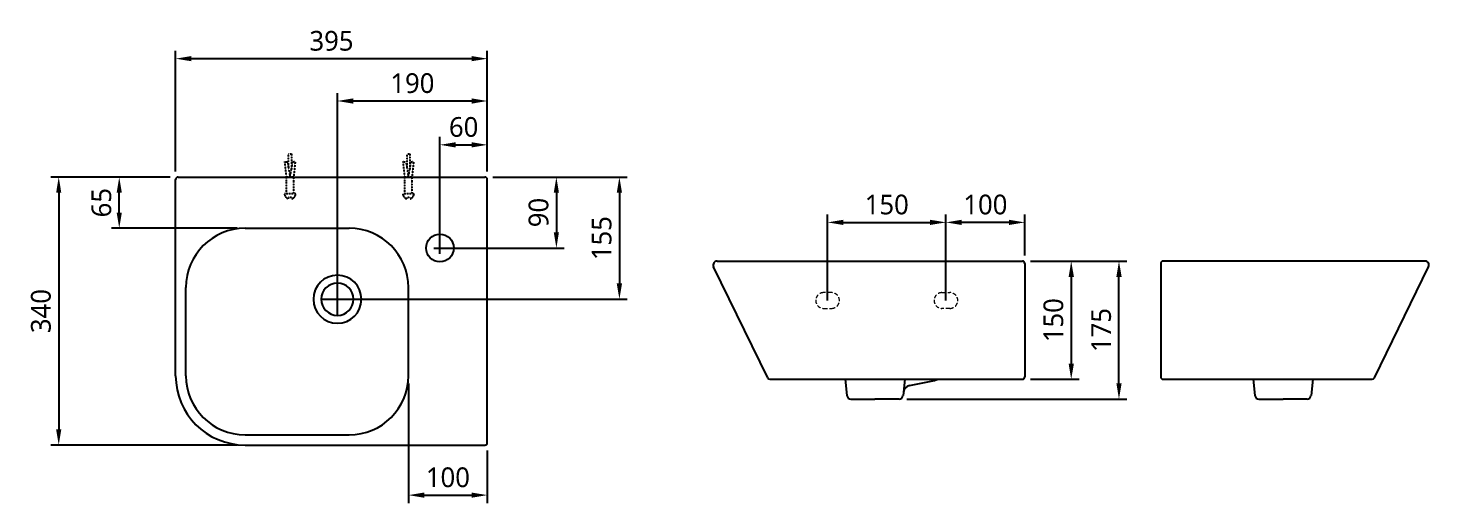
# Model space of a CAD drawing. Extents: x 189 to 5526, y -51 to 2049.
# Drawn here: x 3751 to 5526, y 785 to 1387 of the extents above; entities that cross this region are included whole.
import ezdxf

# ---------------------------------------------------------------- set-up
doc = ezdxf.new("R2010")
doc.units = 0
doc.header["$LTSCALE"] = 20
doc.header["$MEASUREMENT"] = 0
doc.linetypes.add('HIDDEN', pattern=[0.375, 0.25, -0.125])
doc.linetypes.add('HIDDEN2', pattern=[0.1875, 0.125, -0.0625])
doc.layers.get('0').update_dxf_attribs({"linetype": 'CONTINUOUS'})
doc.layers.get('DEFPOINTS').update_dxf_attribs({"linetype": 'CONTINUOUS'})
doc.layers.add('2', color=2, linetype='HIDDEN2', lineweight=9)
doc.layers.add('3', color=3, linetype='CONTINUOUS')
doc.styles.get("Standard").update_dxf_attribs({"font": 'NanumGothic.ttf'})
doc.dimstyles.get("Standard").update_dxf_attribs({"dimtxt": 25, "dimasz": 20, "dimexe": 10, "dimexo": 10, "dimgap": 10, "dimtad": 1, "dimdec": 0, "dimzin": 0, "dimdsep": 46, "dimtxsty": 'Standard', "dimcen": 0, "dimclrd": 3, "dimclre": 3, "dimclrt": 2, "dimadec": 0, "dimazin": 0, "dimtfac": 1, "dimtdec": 0, "dimtmove": 0, "dimatfit": 3, "dimfxl": 1, "dimtolj": 1, "dimtzin": 0, "dimarcsym": 0})

# ---------------------------------------------------------------- blocks, each defined once
blk = doc.blocks.new('*D36')
at = {"color": 3, "lineweight": -2, "transparency": 16777216}
for p, q in [((3931, 1198.2), (3779.8, 1198.2)), ((3789.8, 1178.2), (3789.8, 878.2)), ((4016, 858.2), (3779.8, 858.2))]:
    blk.add_line(p, q, dxfattribs=at)
at = {"color": 3, "transparency": 16777216}
for points in [[(3786.5, 1178.2), (3793.1, 1178.2), (3789.8, 1198.2)], [(3786.5, 878.2), (3793.1, 878.2), (3789.8, 858.2)]]:
    blk.add_solid(points, dxfattribs=at)
at = {"layer": 'DEFPOINTS', "color": 0, "transparency": 16777216}
for p in [(3941, 1198.2), (3789.8, 858.2), (4026, 858.2)]:
    blk.add_point(p, dxfattribs=at)
at = {"color": 2, "transparency": 16777216, "insert": (3767.3, 1028.2), "char_height": 25, "attachment_point": 5, "rotation": 90}
blk.add_mtext('\\A1;340', dxfattribs=at)
blk = doc.blocks.new('*D37')
at = {"color": 3, "lineweight": -2, "transparency": 16777216}
for p, q in [((3938, 1205.2), (3938, 1358.4)), ((4333, 1205.2), (4333, 1358.4)), ((3958, 1348.4), (4313, 1348.4))]:
    blk.add_line(p, q, dxfattribs=at)
at = {"color": 3, "transparency": 16777216}
for points in [[(3958, 1351.7), (3958, 1345.1), (3938, 1348.4)], [(4313, 1351.7), (4313, 1345.1), (4333, 1348.4)]]:
    blk.add_solid(points, dxfattribs=at)
at = {"layer": 'DEFPOINTS', "color": 0, "transparency": 16777216}
for p in [(4333, 1348.4), (3938, 1195.2), (4333, 1195.2)]:
    blk.add_point(p, dxfattribs=at)
at = {"color": 2, "transparency": 16777216, "insert": (4135.5, 1370.9), "char_height": 25, "attachment_point": 5}
blk.add_mtext('\\A1;395', dxfattribs=at)
blk = doc.blocks.new('A$C0a7cf068')
at = {"color": 7, "linetype": 'HIDDEN2'}
blk.add_line((29.6, 11.6), (29.6, 2.6), dxfattribs=at)
at = {"color": 7, "linetype": 'HIDDEN2', "ltscale": 0.05}
for points in [[(18.5, 5.3), (0, 5.3), (0, 8.9), (19.4, 8.9)], [(50.5, 2.6), (34.7, 2.6), (29.6, 2.6), (10, 0.5), (10.3, 4), (29.6, 7.1), (10.3, 10.5), (9.7, 13.6), (29.6, 11.6), (34.7, 11.6), (50.5, 11.6)]]:
    blk.add_lwpolyline(points, dxfattribs=at)
blk.add_lwpolyline([(50.5, 0), (50.5, 14.2, -0.316317), (57.2, 9.5), (55.4, 9.5), (55.4, 4.7), (57.2, 4.7, -0.316317)], format="xyb", close=True, dxfattribs=at)
blk = doc.blocks.new('*D38')
at = {"color": 3, "lineweight": -2, "transparency": 16777216}
for p, q in [((4340, 1198.2), (4430.5, 1198.2)), ((4420.5, 1178.2), (4420.5, 1128.2)), ((4265.4, 1108.2), (4430.5, 1108.2))]:
    blk.add_line(p, q, dxfattribs=at)
at = {"color": 3, "transparency": 16777216}
for points in [[(4417.2, 1178.2), (4423.8, 1178.2), (4420.5, 1198.2)], [(4417.2, 1128.2), (4423.8, 1128.2), (4420.5, 1108.2)]]:
    blk.add_solid(points, dxfattribs=at)
at = {"layer": 'DEFPOINTS', "color": 0, "transparency": 16777216}
for p in [(4330, 1198.2), (4255.4, 1108.2), (4420.5, 1108.2)]:
    blk.add_point(p, dxfattribs=at)
at = {"color": 2, "transparency": 16777216, "insert": (4398, 1153.2), "char_height": 25, "attachment_point": 5, "rotation": 90}
blk.add_mtext('\\A1;90', dxfattribs=at)
blk = doc.blocks.new('*D39')
at = {"color": 3, "lineweight": -2, "transparency": 16777216}
for p, q in [((4272.9, 1100.7), (4272.9, 1249.1)), ((4333, 1205.2), (4333, 1249.1)), ((4292.9, 1239.1), (4313, 1239.1))]:
    blk.add_line(p, q, dxfattribs=at)
at = {"color": 3, "transparency": 16777216}
for points in [[(4292.9, 1242.4), (4292.9, 1235.7), (4272.9, 1239.1)], [(4313, 1242.4), (4313, 1235.7), (4333, 1239.1)]]:
    blk.add_solid(points, dxfattribs=at)
at = {"layer": 'DEFPOINTS', "color": 0, "transparency": 16777216}
for p in [(4333, 1239.1), (4333, 1195.2), (4272.9, 1090.7)]:
    blk.add_point(p, dxfattribs=at)
at = {"color": 2, "transparency": 16777216, "insert": (4303, 1261.6), "char_height": 25, "attachment_point": 5}
blk.add_mtext('\\A1;60', dxfattribs=at)
blk = doc.blocks.new('*D40')
at = {"color": 3, "lineweight": -2, "transparency": 16777216}
for p, q in [((4143, 1022.7), (4143, 1304.7)), ((4333, 1205.2), (4333, 1304.7)), ((4163, 1294.7), (4313, 1294.7))]:
    blk.add_line(p, q, dxfattribs=at)
at = {"color": 3, "transparency": 16777216}
for points in [[(4163, 1298), (4163, 1291.3), (4143, 1294.7)], [(4313, 1298), (4313, 1291.3), (4333, 1294.7)]]:
    blk.add_solid(points, dxfattribs=at)
at = {"layer": 'DEFPOINTS', "color": 0, "transparency": 16777216}
for p in [(4333, 1294.7), (4333, 1195.2), (4143, 1012.7)]:
    blk.add_point(p, dxfattribs=at)
at = {"color": 2, "transparency": 16777216, "insert": (4238, 1317.2), "char_height": 25, "attachment_point": 5}
blk.add_mtext('\\A1;190', dxfattribs=at)
blk = doc.blocks.new('*D41')
at = {"color": 3, "lineweight": -2, "transparency": 16777216}
for p, q in [((3931, 1198.2), (3856.5, 1198.2)), ((3866.5, 1153.2), (3866.5, 1178.2)), ((4016, 1133.2), (3856.5, 1133.2))]:
    blk.add_line(p, q, dxfattribs=at)
at = {"color": 3, "transparency": 16777216}
for points in [[(3863.2, 1178.2), (3869.8, 1178.2), (3866.5, 1198.2)], [(3863.2, 1153.2), (3869.8, 1153.2), (3866.5, 1133.2)]]:
    blk.add_solid(points, dxfattribs=at)
at = {"layer": 'DEFPOINTS', "color": 0, "transparency": 16777216}
for p in [(3866.5, 1198.2), (3941, 1198.2), (4026, 1133.2)]:
    blk.add_point(p, dxfattribs=at)
at = {"color": 2, "transparency": 16777216, "insert": (3844, 1165.7), "char_height": 25, "attachment_point": 5, "rotation": 90}
blk.add_mtext('\\A1;65', dxfattribs=at)
blk = doc.blocks.new('*D42')
at = {"color": 3, "lineweight": -2, "transparency": 16777216}
for p, q in [((4233, 936.2), (4233, 784.7)), ((4333, 851.2), (4333, 784.7)), ((4253, 794.7), (4313, 794.7))]:
    blk.add_line(p, q, dxfattribs=at)
at = {"color": 3, "transparency": 16777216}
for points in [[(4253, 798), (4253, 791.4), (4233, 794.7)], [(4313, 798), (4313, 791.4), (4333, 794.7)]]:
    blk.add_solid(points, dxfattribs=at)
at = {"layer": 'DEFPOINTS', "color": 0, "transparency": 16777216}
for p in [(4233, 946.2), (4333, 861.2), (4333, 794.7)]:
    blk.add_point(p, dxfattribs=at)
at = {"color": 2, "transparency": 16777216, "insert": (4283, 817.2), "char_height": 25, "attachment_point": 5}
blk.add_mtext('\\A1;100', dxfattribs=at)
blk = doc.blocks.new('*D43')
at = {"color": 3, "lineweight": -2, "transparency": 16777216}
for p, q in [((4340, 1198.2), (4510.4, 1198.2)), ((4500.4, 1178.2), (4500.4, 1063.2)), ((4122.5, 1043.2), (4510.4, 1043.2))]:
    blk.add_line(p, q, dxfattribs=at)
at = {"color": 3, "transparency": 16777216}
for points in [[(4497, 1178.2), (4503.7, 1178.2), (4500.4, 1198.2)], [(4497, 1063.2), (4503.7, 1063.2), (4500.4, 1043.2)]]:
    blk.add_solid(points, dxfattribs=at)
at = {"layer": 'DEFPOINTS', "color": 0, "transparency": 16777216}
for p in [(4330, 1198.2), (4112.5, 1043.2), (4500.4, 1043.2)]:
    blk.add_point(p, dxfattribs=at)
at = {"color": 2, "transparency": 16777216, "insert": (4477.9, 1120.7), "char_height": 25, "attachment_point": 5, "rotation": 90}
blk.add_mtext('\\A1;155', dxfattribs=at)
blk = doc.blocks.new('*D45')
at = {"color": 3, "lineweight": -2, "transparency": 16777216}
for p, q in [((4914.2, 1041.6), (4914.2, 1150.7)), ((4994.2, 1140.7), (4934.2, 1140.7)), ((5014.2, 1098.6), (5014.2, 1150.7))]:
    blk.add_line(p, q, dxfattribs=at)
at = {"color": 3, "transparency": 16777216}
for points in [[(4934.2, 1144), (4934.2, 1137.4), (4914.2, 1140.7)], [(4994.2, 1144), (4994.2, 1137.4), (5014.2, 1140.7)]]:
    blk.add_solid(points, dxfattribs=at)
at = {"layer": 'DEFPOINTS', "color": 0, "transparency": 16777216}
for p in [(4914.2, 1140.7), (5014.2, 1088.6), (4914.2, 1031.6)]:
    blk.add_point(p, dxfattribs=at)
at = {"color": 2, "transparency": 16777216, "insert": (4964.2, 1163.2), "char_height": 25, "attachment_point": 5}
blk.add_mtext('\\A1;100', dxfattribs=at)
blk = doc.blocks.new('*D46')
at = {"color": 3, "lineweight": -2, "transparency": 16777216}
for p, q in [((4764.2, 1041.6), (4764.2, 1150.7)), ((4784.2, 1140.7), (4894.2, 1140.7)), ((4914.2, 1041.6), (4914.2, 1150.7))]:
    blk.add_line(p, q, dxfattribs=at)
at = {"color": 3, "transparency": 16777216}
for points in [[(4784.2, 1144), (4784.2, 1137.4), (4764.2, 1140.7)], [(4894.2, 1144), (4894.2, 1137.4), (4914.2, 1140.7)]]:
    blk.add_solid(points, dxfattribs=at)
at = {"layer": 'DEFPOINTS', "color": 0, "transparency": 16777216}
for p in [(4914.2, 1140.7), (4764.2, 1031.6), (4914.2, 1031.6)]:
    blk.add_point(p, dxfattribs=at)
at = {"color": 2, "transparency": 16777216, "insert": (4839.2, 1163.2), "char_height": 25, "attachment_point": 5}
blk.add_mtext('\\A1;150', dxfattribs=at)
blk = doc.blocks.new('*D47')
at = {"color": 3, "lineweight": -2, "transparency": 16777216}
for p, q in [((5021.2, 1091.6), (5083, 1091.6)), ((5073, 1071.6), (5073, 961.6)), ((5021.2, 941.6), (5083, 941.6))]:
    blk.add_line(p, q, dxfattribs=at)
at = {"color": 3, "transparency": 16777216}
for points in [[(5069.7, 1071.6), (5076.4, 1071.6), (5073, 1091.6)], [(5069.7, 961.6), (5076.4, 961.6), (5073, 941.6)]]:
    blk.add_solid(points, dxfattribs=at)
at = {"layer": 'DEFPOINTS', "color": 0, "transparency": 16777216}
for p in [(5011.2, 1091.6), (5011.2, 941.6), (5073, 941.6)]:
    blk.add_point(p, dxfattribs=at)
at = {"color": 2, "transparency": 16777216, "insert": (5050.5, 1016.6), "char_height": 25, "attachment_point": 5, "rotation": 90}
blk.add_mtext('\\A1;150', dxfattribs=at)
blk = doc.blocks.new('*D48')
at = {"color": 3, "lineweight": -2, "transparency": 16777216}
for p, q in [((5021.2, 1091.6), (5143.5, 1091.6)), ((5133.5, 936.6), (5133.5, 1071.6)), ((4864.8, 916.6), (5143.5, 916.6))]:
    blk.add_line(p, q, dxfattribs=at)
at = {"color": 3, "transparency": 16777216}
for points in [[(5130.2, 1071.6), (5136.9, 1071.6), (5133.5, 1091.6)], [(5130.2, 936.6), (5136.9, 936.6), (5133.5, 916.6)]]:
    blk.add_solid(points, dxfattribs=at)
at = {"layer": 'DEFPOINTS', "color": 0, "transparency": 16777216}
for p in [(5011.2, 1091.6), (5133.5, 1091.6), (4854.8, 916.6)]:
    blk.add_point(p, dxfattribs=at)
at = {"color": 2, "transparency": 16777216, "insert": (5111, 1004.1), "char_height": 25, "attachment_point": 5, "rotation": 90}
blk.add_mtext('\\A1;175', dxfattribs=at)

msp = doc.modelspace()

# ---------------------------------------------------------------- linework, layer by layer
at = {"color": 7}
for p, q in [((4786.3, 941.6), (4788.7, 921)), ((4862.2, 941.6), (4859.8, 921)), ((5303.5, 941.6), (5305.9, 921)), ((5379.3, 941.6), (5376.9, 921)), ((4793.7, 916.6), (4824.2, 916.6)), ((4854.8, 916.6), (4824.2, 916.6)), ((5310.8, 916.6), (5341.4, 916.6)), ((5371.9, 916.6), (5341.4, 916.6))]:
    msp.add_line(p, q, dxfattribs=at)
for centre, radius, start, end in [((4143, 1043.2), 30.5, 90, 270), ((4143, 1043.2), 30.5, 270, 90), ((4143, 1043.2), 20.5, 90, 270), ((4143, 1043.2), 20.5, 270, 90), ((4793.7, 921.6), 5, 186.6755, 270), ((4854.8, 921.6), 5, 270, 353.3245), ((5310.8, 921.6), 5, 186.6755, 270), ((5371.9, 921.6), 5, 270, 353.3245)]:
    msp.add_arc(centre, radius, start, end, dxfattribs=at)
at = {"layer": '2', "color": 2, "linetype": 'HIDDEN'}
for points in [[(4769.2, 1031.6, 1), (4769.2, 1051.6), (4759.2, 1051.6, 1), (4759.2, 1031.6)], [(4909.2, 1031.6, -1), (4909.2, 1051.6), (4919.2, 1051.6, -1), (4919.2, 1031.6)]]:
    msp.add_lwpolyline(points, format="xyb", close=True, dxfattribs=at)
at = {"layer": '3', "color": 7}
for p, q in [((3938, 946.2), (3938, 1195.2)), ((3941, 1198.2), (4330, 1198.2)), ((4333, 861.2), (4333, 1195.2)), ((4026, 1133.2), (4158, 1133.2)), ((4688.4, 943.3), (4619.7, 1084.4)), ((4624.2, 1091.6), (4632.2, 1091.6)), ((4632.2, 1091.6), (4914.2, 1091.6)), ((4914.2, 1091.6), (5011.2, 1091.6)), ((5014.2, 1088.6), (5014.2, 944.6)), ((5186.4, 1088.6), (5186.4, 944.6)), ((5521.4, 1091.6), (5189.4, 1091.6)), ((5457.2, 943.3), (5525.9, 1084.4)), ((3951, 946.2), (3951, 1058.2)), ((4233, 946.2), (4233, 1058.2)), ((4691.1, 941.6), (5011.2, 941.6)), ((5189.4, 941.6), (5454.5, 941.6)), ((4868.2, 933.7), (4895.5, 939.2)), ((4026, 871.2), (4158, 871.2)), ((4026, 858.2), (4330, 858.2))]:
    msp.add_line(p, q, dxfattribs=at)
msp.add_circle((4272.9, 1108.2), 17.5, dxfattribs=at)
for centre, radius, start, end in [((3941, 1195.2), 3, 90, 180), ((4330, 1195.2), 3, 0, 90), ((4026, 1058.2), 75, 90, 180), ((4158, 1058.2), 75, 0, 90), ((4624.2, 1086.6), 5, 90, 205.9487), ((5011.2, 1088.6), 3, 0, 90), ((5189.4, 1088.6), 3, 90, 180), ((5521.4, 1086.6), 5, 334.0513, 90), ((4026, 946.2), 88, 180, 270), ((4026, 946.2), 75, 180, 270), ((4158, 946.2), 75, 270, 0), ((4691.1, 944.6), 3, 205.9487, 270), ((4885.6, 988.2), 50, 281.4212, 291.1575), ((5011.2, 944.6), 3, 270, 0), ((5189.4, 944.6), 3, 180, 270), ((5454.5, 944.6), 3, 270, 334.0513), ((4870.2, 923.9), 10, 101.4212, 173.3245), ((4330, 861.2), 3, 270, 0)]:
    msp.add_arc(centre, radius, start, end, dxfattribs=at)

# ---------------------------------------------------------------- block references
at = {"rotation": 270}
for p in [(4075.9, 1227.8, 1), (4225.9, 1227.8, 1)]:
    msp.add_blockref('A$C0a7cf068', p, dxfattribs=at)

# ---------------------------------------------------------------- dimensions: what is measured, and where the dimension line sits
for base, p1, p2, picture, middle in [((4333, 1348.4), (3938, 1195.2), (4333, 1195.2), '*D37', (4135.5, 1370.9)), ((4333, 1294.7), (4143, 1012.7), (4333, 1195.2), '*D40', (4238, 1317.2)), ((4333, 1239.1), (4272.9, 1090.7), (4333, 1195.2), '*D39', (4303, 1261.6)), ((4914.2, 1140.7), (4764.2, 1031.6), (4914.2, 1031.6), '*D46', (4839.2, 1163.2)), ((4914.2, 1140.7), (5014.2, 1088.6), (4914.2, 1031.6), '*D45', (4964.2, 1163.2)), ((4333, 794.7), (4233, 946.2), (4333, 861.2), '*D42', (4283, 817.2))]:
    dim = msp.add_linear_dim(base=base, p1=p1, p2=p2, dimstyle='Standard')
    dim.commit()
    dim.dimension.update_dxf_attribs({"geometry": picture, "text_midpoint": middle})
for base, p1, p2, picture, middle in [((3789.8, 858.2), (3941, 1198.2), (4026, 858.2), '*D36', (3767.3, 1028.2)), ((3866.5, 1198.2), (4026, 1133.2), (3941, 1198.2), '*D41', (3844, 1165.7)), ((4500.4, 1043.2), (4330, 1198.2), (4112.5, 1043.2), '*D43', (4477.9, 1120.7)), ((4420.5, 1108.2), (4330, 1198.2), (4255.4, 1108.2), '*D38', (4398, 1153.2)), ((5133.5, 1091.6), (4854.8, 916.6), (5011.2, 1091.6), '*D48', (5111, 1004.1)), ((5073, 941.6), (5011.2, 1091.6), (5011.2, 941.6), '*D47', (5050.5, 1016.6))]:
    dim = msp.add_linear_dim(base=base, p1=p1, p2=p2, angle=90, dimstyle='Standard')
    dim.commit()
    dim.dimension.update_dxf_attribs({"geometry": picture, "text_midpoint": middle})

doc.saveas('drawing.dxf')
